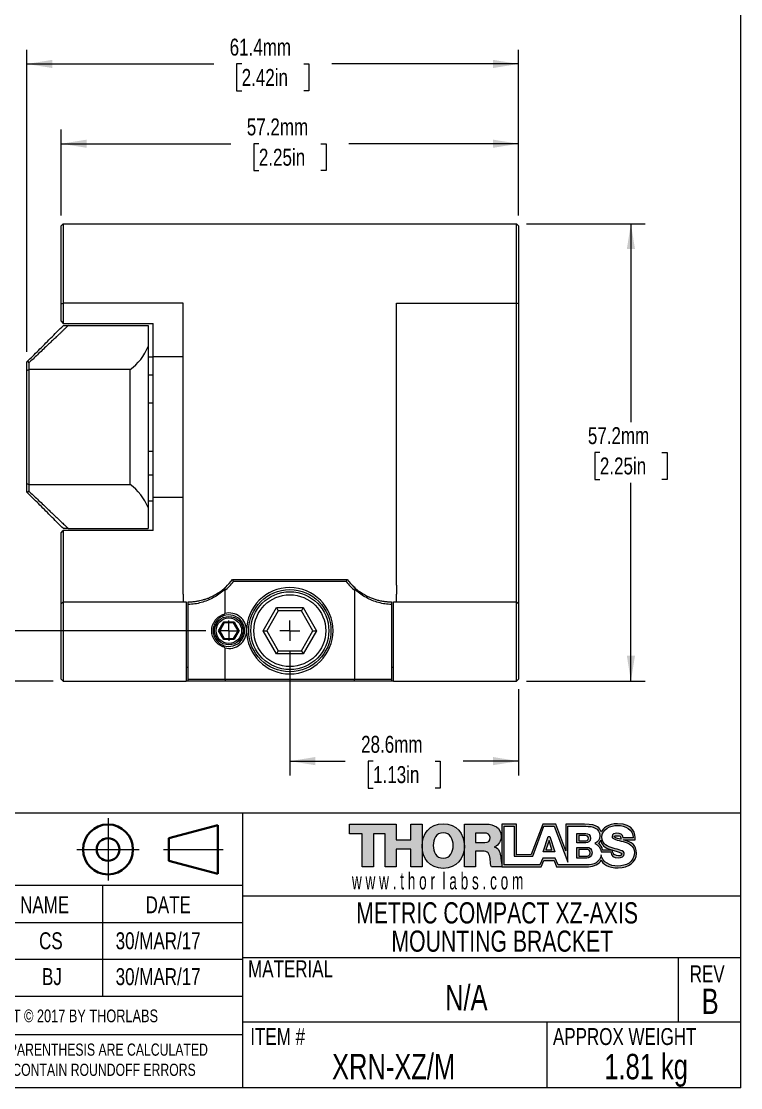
# Model space of a CAD drawing. Header units: millimetres. Extents: x 2 to 278, y 1 to 215.
# Drawn here: x 188.1 to 278, y 0.9 to 134.2 of the extents above; entities that cross this region are included whole.
import ezdxf

# ---------------------------------------------------------------- set-up
doc = ezdxf.new("R2010")
doc.units = ezdxf.units.MM
doc.header["$PDSIZE"] = -1
doc.linetypes.add('CENTERX2', pattern=[20.32, 12.7, -2.54, 2.54, -2.54])
doc.styles.add('SLDTEXTSTYLE0', font='TXT', dxfattribs={"width": 0.75})
doc.styles.add('SLDTEXTSTYLE1', font='TXT', dxfattribs={"width": 0.6})
doc.dimstyles.new('SLDDIMSTYLE0', dxfattribs={"dimtxt": 2.116667, "dimasz": 3.175, "dimexe": 0, "dimexo": 0.0625, "dimgap": 0.529167, "dimtad": 0, "dimtih": 1, "dimtoh": 1, "dimdec": 1, "dimrnd": 1e-09, "dimzin": 12, "dimdsep": 46, "dimtxsty": 'SLDTEXTSTYLE0', "dimsah": 1, "dimcen": 0.09, "dimadec": 0, "dimazin": 3, "dimtfac": 1, "dimtdec": 1, "dimtmove": 0, "dimatfit": 0, "dimfxl": 1, "dimfrac": 2, "dimtolj": 1, "dimtzin": 12, "dimarcsym": 0})
doc.dimstyles.new('SLDDIMSTYLE1', dxfattribs={"dimtxt": 2.116667, "dimasz": 3.175, "dimexe": 0, "dimexo": 0.0625, "dimgap": 0.529167, "dimtad": 0, "dimtih": 1, "dimtoh": 1, "dimdec": 1, "dimrnd": 1e-09, "dimzin": 12, "dimdsep": 46, "dimtxsty": 'SLDTEXTSTYLE0', "dimsah": 1, "dimcen": 0.09, "dimadec": 0, "dimazin": 3, "dimtfac": 1, "dimtdec": 1, "dimtofl": 0, "dimtmove": 0, "dimatfit": 3, "dimfxl": 1, "dimfrac": 2, "dimtolj": 1, "dimtzin": 12, "dimarcsym": 0})

# ---------------------------------------------------------------- blocks, each defined once
blk = doc.blocks.new('Third Angle Projection Block')
at = {"color": 7, "linetype": 'CENTERX2', "lineweight": 18}
for p, q in [((101.48, 23.81), (101.48, 14.07)), ((96.6, 18.94), (106.35, 18.94)), ((110.14, 18.94), (119.45, 18.94))]:
    blk.add_line(p, q, dxfattribs=at)
at = {"color": 7, "linetype": 'Continuous', "lineweight": 35}
for p, q in [((118.62, 22.75), (111, 20.71)), ((118.62, 15.13), (118.62, 22.75)), ((111, 20.71), (111, 17.17)), ((111, 17.17), (118.62, 15.13))]:
    blk.add_line(p, q, dxfattribs=at)
for radius in [3.9, 1.77]:
    blk.add_circle((101.48, 18.94), radius, dxfattribs=at)
at = {"color": 7, "linetype": 'Continuous', "lineweight": 0}
blk.add_point((101.48, 18.94), dxfattribs=at)
blk = doc.blocks.new('THORLABS LOGO1')
at = {"linetype": 'Continuous'}
blk.add_hatch(color=7, dxfattribs=at).paths.add_polyline_path([(60.91, 42.27), (60.91, 50.05), (66.5, 50.05), (66.5, 28.7), (60.91, 28.7), (60.91, 37.49), (53.56, 37.49), (53.56, 28.7), (47.97, 28.7), (47.97, 45.26), (42.18, 45.26), (42.18, 28.7), (36.6, 28.7), (36.6, 45.26), (30.2, 45.26), (30.2, 50.05), (53.56, 50.05), (53.56, 42.27)], flags=0)
h = blk.add_hatch(color=7, dxfattribs=at)
edge = h.paths.add_edge_path(flags=0)
edge.add_spline(control_points=[(77.07, 27.95), (83.82, 27.96), (87.62, 32.9), (87.61, 39.09), (87.6, 45.28), (83.78, 50.2), (77.03, 50.19)], knot_values=[0, 0, 0, 0, 1, 1, 1, 2, 2, 2, 2], weights=[1, 1, 1, 1, 1, 1, 1], degree=3, periodic=0)
edge.add_spline(control_points=[(77.03, 50.19), (70.31, 50.18), (66.52, 45.27), (66.52, 39.13)], knot_values=[3.002118, 3.002118, 3.002118, 3.002118, 4, 4, 4, 4], weights=[1, 1, 1, 1], degree=3, periodic=0)
edge.add_spline(control_points=[(66.52, 39.13), (66.52, 39.11), (66.52, 39.1), (66.52, 39.09), (66.51, 32.9), (70.31, 27.96), (77.07, 27.95)], knot_values=[2, 2, 2, 2, 2.002118, 2.002118, 2.002118, 3.002118, 3.002118, 3.002118, 3.002118], weights=[1, 1, 1, 1, 1, 1, 1], degree=3, periodic=0)
edge = h.paths.add_edge_path(flags=0)
edge.add_spline(control_points=[(77.03, 33.06), (73.43, 33.06), (72.05, 36.23), (72.05, 39.39)], knot_values=[3, 3, 3, 3, 4, 4, 4, 4], weights=[1, 1, 1, 1], degree=3, periodic=0)
edge.add_spline(control_points=[(72.05, 39.39), (72.05, 42.56), (73.43, 45.73), (77.03, 45.73)], knot_values=[2, 2, 2, 2, 3, 3, 3, 3], weights=[1, 1, 1, 1], degree=3, periodic=0)
edge.add_spline(control_points=[(77.03, 45.73), (80.64, 45.73), (82.02, 42.56), (82.02, 39.39)], knot_values=[1, 1, 1, 1, 2, 2, 2, 2], weights=[1, 1, 1, 1], degree=3, periodic=0)
edge.add_spline(control_points=[(82.02, 39.39), (82.02, 36.23), (80.64, 33.06), (77.03, 33.06)], knot_values=[0, 0, 0, 0, 1, 1, 1, 1], weights=[1, 1, 1, 1], degree=3, periodic=0)
h = blk.add_hatch(color=7, dxfattribs=at)
edge = h.paths.add_edge_path(flags=0)
edge.add_line((87.62, 28.7), (87.62, 50.05))
edge.add_line((87.62, 50.05), (98.55, 50.05))
edge.add_spline(control_points=[(98.55, 50.05), (102.33, 50.05), (106.06, 48.34), (106.06, 44.04)], knot_values=[1, 1, 1, 1, 2, 2, 2, 2], weights=[1, 1, 1, 1], degree=3, periodic=0)
edge.add_spline(control_points=[(106.06, 44.04), (106.06, 41.73), (104.95, 39.55), (102.69, 38.69)], knot_values=[2, 2, 2, 2, 3, 3, 3, 3], weights=[1, 1, 1, 1], degree=3, periodic=0)
edge.add_line((102.69, 38.69), (102.69, 38.63))
edge.add_spline(control_points=[(102.69, 38.63), (104.98, 38.09), (105.64, 35.55), (105.82, 33.51)], knot_values=[4, 4, 4, 4, 5, 5, 5, 5], weights=[1, 1, 1, 1], degree=3, periodic=0)
edge.add_spline(control_points=[(105.82, 33.51), (105.88, 32.85), (106, 30.96), (106.37, 29.72)], knot_values=[5, 5, 5, 5, 5.740443, 5.740443, 5.740443, 5.740443], weights=[1, 1, 1, 1], degree=3, periodic=0)
edge.add_line((106.37, 29.72), (106.37, 28.7))
edge.add_line((106.37, 28.7), (101.19, 28.7))
edge.add_spline(control_points=[(101.19, 28.7), (100.71, 29.42), (100.62, 31.51), (100.56, 32.11)], knot_values=[7, 7, 7, 7, 8, 8, 8, 8], weights=[1, 1, 1, 1], degree=3, periodic=0)
edge.add_spline(control_points=[(100.56, 32.11), (100.41, 34.26), (100.05, 36.47), (97.44, 36.47)], knot_values=[8, 8, 8, 8, 9, 9, 9, 9], weights=[1, 1, 1, 1], degree=3, periodic=0)
edge.add_line((97.44, 36.47), (93.21, 36.47))
edge.add_line((93.21, 36.47), (93.21, 28.7))
edge.add_line((93.21, 28.7), (87.62, 28.7))
edge = h.paths.add_edge_path(flags=0)
edge.add_line((97.65, 45.61), (93.21, 45.61))
edge.add_line((93.21, 45.61), (93.21, 40.8))
edge.add_line((93.21, 40.8), (97.89, 40.8))
edge.add_spline(control_points=[(97.89, 40.8), (99.57, 40.8), (100.47, 41.7), (100.47, 43.31)], knot_values=[1, 1, 1, 1, 2, 2, 2, 2], weights=[1, 1, 1, 1], degree=3, periodic=0)
edge.add_spline(control_points=[(100.47, 43.31), (100.47, 44.9), (99.21, 45.61), (97.65, 45.61)], knot_values=[2, 2, 2, 2, 3, 3, 3, 3], weights=[1, 1, 1, 1], degree=3, periodic=0)
h = blk.add_hatch(color=7, dxfattribs=at)
edge = h.paths.add_edge_path(flags=0)
edge.add_spline(control_points=[(156.02, 46.19), (155.12, 47.9), (154.59, 50.05), (147.73, 50.05)], knot_values=[4, 4, 4, 4, 5, 5, 5, 5], weights=[1, 1, 1, 1], degree=3, periodic=0)
edge.add_line((147.73, 50.05), (138.3, 50.05))
edge.add_line((138.3, 50.05), (138.3, 36.75))
edge.add_line((138.3, 36.75), (133.38, 50.05))
edge.add_line((133.38, 50.05), (126.78, 50.05))
edge.add_line((126.78, 50.05), (121.04, 34.84))
edge.add_line((121.04, 34.84), (113.73, 34.79))
edge.add_line((113.73, 34.79), (113.64, 50.05))
edge.add_line((113.64, 50.05), (106.38, 50.05))
edge.add_line((106.38, 50.05), (106.37, 28.7))
edge.add_line((106.37, 28.7), (126.07, 28.76))
edge.add_line((126.07, 28.76), (127.34, 31.91))
edge.add_line((127.34, 31.91), (132.52, 31.91))
edge.add_line((132.52, 31.91), (133.73, 28.76))
edge.add_line((133.73, 28.76), (149.68, 28.76))
edge.add_spline(control_points=[(149.68, 28.76), (152.52, 28.81), (155.17, 30.16), (155.98, 32.14)], knot_values=[19, 19, 19, 19, 20, 20, 20, 20], weights=[1, 1, 1, 1], degree=3, periodic=0)
edge.add_spline(control_points=[(155.98, 32.14), (156.75, 30.16), (159.42, 28.16), (164.59, 28.16)], knot_values=[20, 20, 20, 20, 21, 21, 21, 21], weights=[1, 1, 1, 1], degree=3, periodic=0)
edge.add_spline(control_points=[(164.59, 28.16), (169.77, 28.16), (173.62, 31.31), (173.62, 35.45)], knot_values=[21, 21, 21, 21, 22, 22, 22, 22], weights=[1, 1, 1, 1], degree=3, periodic=0)
edge.add_spline(control_points=[(173.62, 35.45), (173.62, 39.66), (171.19, 41.16), (167.34, 42.17)], knot_values=[22, 22, 22, 22, 23, 23, 23, 23], weights=[1, 1, 1, 1], degree=3, periodic=0)
edge.add_spline(control_points=[(167.34, 42.17), (167.28, 42.18), (167.24, 42.2), (167.19, 42.21)], knot_values=[0, 0, 0, 0, 1, 1, 1, 1], weights=[1, 1, 1, 1], degree=3, periodic=0)
edge.add_line((167.19, 42.21), (173.07, 42.17))
edge.add_spline(control_points=[(173.07, 42.17), (173.07, 45.27), (172.46, 50.25), (164.19, 50.25)], knot_values=[2, 2, 2, 2, 3, 3, 3, 3], weights=[1, 1, 1, 1], degree=3, periodic=0)
edge.add_spline(control_points=[(164.19, 50.25), (159.36, 50.25), (156.98, 47.9), (156.02, 46.19)], knot_values=[3, 3, 3, 3, 4, 4, 4, 4], weights=[1, 1, 1, 1], degree=3, periodic=0)
edge = h.paths.add_edge_path(flags=0)
edge.add_spline(control_points=[(166.33, 35.1), (166.09, 34.16), (165.4, 33.89), (163.61, 34.38)], knot_values=[4, 4, 4, 4, 5, 5, 5, 5], weights=[1, 1, 1, 1], degree=3, periodic=0)
edge.add_spline(control_points=[(163.61, 34.38), (161.73, 34.9), (161.7, 35.93), (161.7, 37.09)], knot_values=[5, 5, 5, 5, 6, 6, 6, 6], weights=[1, 1, 1, 1], degree=3, periodic=0)
edge.add_spline(control_points=[(161.7, 37.09), (164.07, 36.41), (166.45, 35.6), (166.33, 35.1)], knot_values=[3, 3, 3, 3, 4, 4, 4, 4], weights=[1, 1, 1, 1], degree=3, periodic=0)
edge = h.paths.add_edge_path(flags=0)
edge.add_spline(control_points=[(155.3, 44.17), (155.3, 42.45), (154.27, 41.05), (152.76, 40.3)], knot_values=[17, 17, 17, 17, 18, 18, 18, 18], weights=[1, 1, 1, 1], degree=3, periodic=0)
edge.add_spline(control_points=[(152.76, 40.3), (154.66, 39.75), (155.88, 38.19), (156.06, 36.23)], knot_values=[18, 18, 18, 18, 19, 19, 19, 19], weights=[1, 1, 1, 1], degree=3, periodic=0)
edge.add_line((156.06, 36.23), (160.86, 36.23))
edge.add_spline(control_points=[(160.86, 36.23), (160.97, 33.97), (162.37, 33.25), (164.51, 33.25)], knot_values=[20, 20, 20, 20, 21, 21, 21, 21], weights=[1, 1, 1, 1], degree=3, periodic=0)
edge.add_spline(control_points=[(164.51, 33.25), (166.02, 33.25), (167.59, 33.79), (167.59, 35.21)], knot_values=[21, 21, 21, 21, 22, 22, 22, 22], weights=[1, 1, 1, 1], degree=3, periodic=0)
edge.add_spline(control_points=[(167.59, 35.21), (167.59, 36.91), (164.83, 37.23), (162.05, 38.01)], knot_values=[22, 22, 22, 22, 23, 23, 23, 23], weights=[1, 1, 1, 1], degree=3, periodic=0)
edge.add_spline(control_points=[(162.05, 38.01), (159.29, 38.79), (156.4, 40.03), (156.4, 43.55)], knot_values=[23, 23, 23, 23, 24, 24, 24, 24], weights=[1, 1, 1, 1], degree=3, periodic=0)
edge.add_spline(control_points=[(156.4, 43.55), (156.4, 47.75), (160.64, 49.39), (164.26, 49.39)], knot_values=[24, 24, 24, 24, 25, 25, 25, 25], weights=[1, 1, 1, 1], degree=3, periodic=0)
edge.add_spline(control_points=[(164.26, 49.39), (168.1, 49.39), (171.97, 47.54), (171.99, 43.2)], knot_values=[25, 25, 25, 25, 26, 26, 26, 26], weights=[1, 1, 1, 1], degree=3, periodic=0)
edge.add_line((171.99, 43.2), (166.97, 43.2))
edge.add_spline(control_points=[(166.97, 43.2), (167.05, 44.95), (165.4, 45.52), (163.86, 45.52)], knot_values=[27, 27, 27, 27, 28, 28, 28, 28], weights=[1, 1, 1, 1], degree=3, periodic=0)
edge.add_spline(control_points=[(163.86, 45.52), (162.78, 45.52), (161.43, 45.14), (161.43, 43.88)], knot_values=[28, 28, 28, 28, 29, 29, 29, 29], weights=[1, 1, 1, 1], degree=3, periodic=0)
edge.add_spline(control_points=[(161.43, 43.88), (161.43, 42.4), (164.21, 42.13), (167.02, 41.35)], knot_values=[29, 29, 29, 29, 30, 30, 30, 30], weights=[1, 1, 1, 1], degree=3, periodic=0)
edge.add_spline(control_points=[(167.02, 41.35), (169.8, 40.57), (172.61, 39.27), (172.61, 35.8)], knot_values=[30, 30, 30, 30, 31, 31, 31, 31], weights=[1, 1, 1, 1], degree=3, periodic=0)
edge.add_spline(control_points=[(172.61, 35.8), (172.61, 30.93), (168.45, 29.12), (164.21, 29.12)], knot_values=[31, 31, 31, 31, 32, 32, 32, 32], weights=[1, 1, 1, 1], degree=3, periodic=0)
edge.add_spline(control_points=[(164.21, 29.12), (160.29, 29.12), (156.78, 30.89), (156, 34.65)], knot_values=[0, 0, 0, 0, 1, 1, 1, 1], weights=[1, 1, 1, 1], degree=3, periodic=0)
edge.add_spline(control_points=[(156, 34.65), (155.49, 30.98), (152.35, 29.7), (148.57, 29.7)], knot_values=[1, 1, 1, 1, 2, 2, 2, 2], weights=[1, 1, 1, 1], degree=3, periodic=0)
edge.add_line((148.57, 29.7), (134.47, 29.7))
edge.add_line((134.47, 29.7), (133.03, 32.97))
edge.add_line((133.03, 32.97), (126.8, 32.97))
edge.add_line((126.8, 32.97), (125.34, 29.72))
edge.add_line((125.34, 29.72), (107.51, 29.72))
edge.add_line((107.51, 29.72), (107.51, 48.99))
edge.add_line((107.51, 48.99), (112.53, 48.99))
edge.add_line((112.53, 48.99), (112.53, 34.08))
edge.add_line((112.53, 34.08), (121.78, 34.08))
edge.add_line((121.78, 34.08), (127.39, 48.99))
edge.add_line((127.39, 48.99), (132.5, 48.99))
edge.add_line((132.5, 48.99), (139.3, 31.03))
edge.add_line((139.3, 31.03), (139.3, 48.99))
edge.add_line((139.3, 48.99), (148.33, 48.99))
edge.add_spline(control_points=[(148.33, 48.99), (151.65, 49.04), (155.3, 48.18), (155.3, 44.17)], knot_values=[16, 16, 16, 16, 17, 17, 17, 17], weights=[1, 1, 1, 1], degree=3, periodic=0)
edge = h.paths.add_edge_path(flags=0)
edge.add_line((161.57, 37.13), (156.71, 37.13))
edge.add_spline(control_points=[(156.71, 37.13), (156.71, 38.59), (155.45, 39.85), (154.65, 40.38)], knot_values=[8, 8, 8, 8, 9, 9, 9, 9], weights=[1, 1, 1, 1], degree=3, periodic=0)
edge.add_spline(control_points=[(154.65, 40.38), (155.05, 40.84), (155.65, 41.31), (155.85, 42.11)], knot_values=[9, 9, 9, 9, 10, 10, 10, 10], weights=[1, 1, 1, 1], degree=3, periodic=0)
edge.add_spline(control_points=[(155.85, 42.11), (155.85, 39.85), (157.97, 38.12), (160.63, 37.39)], knot_values=[10, 10, 10, 10, 11, 11, 11, 11], weights=[1, 1, 1, 1], degree=3, periodic=0)
edge.add_spline(control_points=[(160.63, 37.39), (160.94, 37.31), (161.26, 37.22), (161.57, 37.13)], knot_values=[0, 0, 0, 0, 1, 1, 1, 1], weights=[1, 1, 1, 1], degree=3, periodic=0)
edge = h.paths.add_edge_path(flags=0)
edge.add_spline(control_points=[(164.24, 44.24), (165.39, 44.21), (165.75, 43.97), (165.86, 43.28)], knot_values=[2, 2, 2, 2, 3, 3, 3, 3], weights=[1, 1, 1, 1], degree=3, periodic=0)
edge.add_spline(control_points=[(165.86, 43.28), (165.91, 43), (165.91, 42.83), (165.91, 42.47)], knot_values=[3, 3, 3, 3, 4, 4, 4, 4], weights=[1, 1, 1, 1], degree=3, periodic=0)
edge.add_spline(control_points=[(165.91, 42.47), (163.24, 43.15), (162.51, 43.26), (162.51, 43.83)], knot_values=[0, 0, 0, 0, 1, 1, 1, 1], weights=[1, 1, 1, 1], degree=3, periodic=0)
edge.add_spline(control_points=[(162.51, 43.83), (162.51, 44.09), (163.68, 44.26), (164.24, 44.24)], knot_values=[1, 1, 1, 1, 2, 2, 2, 2], weights=[1, 1, 1, 1], degree=3, periodic=0)
h = blk.add_hatch(color=7, dxfattribs=at)
h.paths.add_polyline_path([(127.07, 36.2), (132.81, 36.2), (130.37, 43.91), (129.59, 43.91)], flags=0)
h.paths.add_polyline_path([(128.42, 37.23), (129.93, 41.88), (131.39, 37.23)], flags=0)
h = blk.add_hatch(color=7, dxfattribs=at)
edge = h.paths.add_edge_path(flags=0)
edge.add_line((143.88, 40.69), (143.88, 45.36))
edge.add_line((143.88, 45.36), (148.36, 45.36))
edge.add_spline(control_points=[(148.36, 45.36), (149.57, 45.36), (150.72, 44.78), (150.72, 43.01)], knot_values=[1, 1, 1, 1, 2, 2, 2, 2], weights=[1, 1, 1, 1], degree=3, periodic=0)
edge.add_spline(control_points=[(150.72, 43.01), (150.72, 41.27), (149.35, 40.69), (148.36, 40.69)], knot_values=[2, 2, 2, 2, 3, 3, 3, 3], weights=[1, 1, 1, 1], degree=3, periodic=0)
edge.add_line((148.36, 40.69), (143.88, 40.69))
edge = h.paths.add_edge_path(flags=0)
edge.add_spline(control_points=[(149.63, 42.98), (149.63, 44), (148.83, 44.33), (147.98, 44.33)], knot_values=[3, 3, 3, 3, 4, 4, 4, 4], weights=[1, 1, 1, 1], degree=3, periodic=0)
edge.add_line((147.98, 44.33), (144.86, 44.33))
edge.add_line((144.86, 44.33), (144.86, 41.64))
edge.add_line((144.86, 41.64), (147.98, 41.64))
edge.add_spline(control_points=[(147.98, 41.64), (148.68, 41.64), (149.63, 41.97), (149.63, 42.98)], knot_values=[2, 2, 2, 2, 3, 3, 3, 3], weights=[1, 1, 1, 1], degree=3, periodic=0)
h = blk.add_hatch(color=7, dxfattribs=at)
edge = h.paths.add_edge_path(flags=0)
edge.add_line((143.88, 33.08), (143.88, 38.46))
edge.add_line((143.88, 38.46), (148.85, 38.46))
edge.add_spline(control_points=[(148.85, 38.46), (150.2, 38.46), (151.47, 37.79), (151.47, 35.75)], knot_values=[1, 1, 1, 1, 2, 2, 2, 2], weights=[1, 1, 1, 1], degree=3, periodic=0)
edge.add_spline(control_points=[(151.47, 35.75), (151.47, 33.75), (149.96, 33.08), (148.85, 33.08)], knot_values=[2, 2, 2, 2, 3, 3, 3, 3], weights=[1, 1, 1, 1], degree=3, periodic=0)
edge.add_line((148.85, 33.08), (143.88, 33.08))
edge = h.paths.add_edge_path(flags=0)
edge.add_spline(control_points=[(150.53, 35.71), (150.53, 37.03), (149.58, 37.46), (148.57, 37.46)], knot_values=[3, 3, 3, 3, 4, 4, 4, 4], weights=[1, 1, 1, 1], degree=3, periodic=0)
edge.add_line((148.57, 37.46), (144.84, 37.46))
edge.add_line((144.84, 37.46), (144.84, 34))
edge.add_line((144.84, 34), (148.57, 34))
edge.add_spline(control_points=[(148.57, 34), (149.4, 34), (150.53, 34.43), (150.53, 35.71)], knot_values=[2, 2, 2, 2, 3, 3, 3, 3], weights=[1, 1, 1, 1], degree=3, periodic=0)
at = {"color": 7, "linetype": 'Continuous', "lineweight": 18}
for p, q in [((30.2, 45.26), (30.2, 50.05)), ((30.2, 50.05), (53.56, 50.05)), ((53.56, 50.05), (53.56, 42.27)), ((60.91, 42.27), (60.91, 50.05)), ((60.91, 50.05), (66.5, 50.05)), ((66.5, 50.05), (66.5, 28.7)), ((87.62, 50.05), (98.55, 50.05)), ((87.62, 28.7), (87.62, 50.05)), ((106.38, 50.05), (106.37, 28.7)), ((113.64, 50.05), (106.38, 50.05)), ((107.51, 29.72), (107.51, 48.99)), ((107.51, 48.99), (112.53, 48.99)), ((112.53, 48.99), (112.53, 34.08)), ((113.73, 34.79), (113.64, 50.05)), ((126.78, 50.05), (121.04, 34.84)), ((121.78, 34.08), (127.39, 48.99)), ((133.38, 50.05), (126.78, 50.05)), ((127.39, 48.99), (132.5, 48.99)), ((132.5, 48.99), (139.3, 31.03)), ((138.3, 36.75), (133.38, 50.05)), ((147.73, 50.05), (138.3, 50.05)), ((138.3, 50.05), (138.3, 36.75)), ((139.3, 31.03), (139.3, 48.99)), ((139.3, 48.99), (148.33, 48.99)), ((36.6, 45.26), (30.2, 45.26)), ((36.6, 28.7), (36.6, 45.26)), ((47.97, 45.26), (42.18, 45.26)), ((42.18, 45.26), (42.18, 28.7)), ((47.97, 28.7), (47.97, 45.26)), ((97.65, 45.61), (93.21, 45.61)), ((93.21, 45.61), (93.21, 40.8)), ((127.07, 36.2), (129.59, 43.91)), ((129.59, 43.91), (130.37, 43.91)), ((130.37, 43.91), (132.81, 36.2)), ((143.88, 45.36), (148.36, 45.36)), ((143.88, 40.69), (143.88, 45.36)), ((144.86, 44.33), (144.86, 41.64)), ((147.98, 44.33), (144.86, 44.33)), ((171.99, 43.2), (166.97, 43.2)), ((53.56, 42.27), (60.91, 42.27)), ((60.91, 37.49), (53.56, 37.49)), ((53.56, 37.49), (53.56, 28.7)), ((60.91, 28.7), (60.91, 37.49)), ((93.21, 40.8), (97.89, 40.8)), ((102.69, 38.69), (102.69, 38.63)), ((129.93, 41.88), (128.42, 37.23)), ((131.39, 37.23), (129.93, 41.88)), ((148.36, 40.69), (143.88, 40.69)), ((143.88, 38.46), (148.85, 38.46)), ((143.88, 33.08), (143.88, 38.46)), ((144.84, 37.46), (144.84, 34)), ((148.57, 37.46), (144.84, 37.46)), ((144.86, 41.64), (147.98, 41.64)), ((167.19, 42.21), (173.07, 42.17)), ((97.44, 36.47), (93.21, 36.47)), ((93.21, 36.47), (93.21, 28.7)), ((112.53, 34.08), (121.78, 34.08)), ((121.04, 34.84), (113.73, 34.79)), ((126.8, 32.97), (125.34, 29.72)), ((133.03, 32.97), (126.8, 32.97)), ((132.81, 36.2), (127.07, 36.2)), ((128.42, 37.23), (131.39, 37.23)), ((134.47, 29.7), (133.03, 32.97)), ((148.85, 33.08), (143.88, 33.08)), ((144.84, 34), (148.57, 34)), ((156.06, 36.23), (160.86, 36.23)), ((161.57, 37.13), (156.71, 37.13)), ((42.18, 28.7), (36.6, 28.7)), ((53.56, 28.7), (47.97, 28.7)), ((66.5, 28.7), (60.91, 28.7)), ((93.21, 28.7), (87.62, 28.7)), ((106.37, 28.7), (101.19, 28.7)), ((106.37, 29.72), (106.37, 28.7)), ((106.37, 28.7), (126.07, 28.76)), ((125.34, 29.72), (107.51, 29.72)), ((126.07, 28.76), (127.34, 31.91)), ((127.34, 31.91), (132.52, 31.91)), ((132.52, 31.91), (133.73, 28.76)), ((133.73, 28.76), (149.68, 28.76)), ((148.57, 29.7), (134.47, 29.7))]:
    blk.add_line(p, q, dxfattribs=at)
at = {"color": 8, "linetype": 'Continuous', "lineweight": 0}
for points in [[(66.52, 39.13), (66.52, 45.27), (70.31, 50.18), (77.03, 50.19)], [(98.55, 50.05), (102.33, 50.05), (106.06, 48.34), (106.06, 44.04)], [(156.02, 46.19), (155.12, 47.9), (154.59, 50.05), (147.73, 50.05)], [(148.33, 48.99), (151.65, 49.04), (155.3, 48.18), (155.3, 44.17)], [(164.19, 50.25), (159.36, 50.25), (156.98, 47.9), (156.02, 46.19)], [(156.4, 43.55), (156.4, 47.75), (160.64, 49.39), (164.26, 49.39)], [(173.07, 42.17), (173.07, 45.27), (172.46, 50.25), (164.19, 50.25)], [(164.26, 49.39), (168.1, 49.39), (171.97, 47.54), (171.99, 43.2)], [(77.03, 45.73), (73.43, 45.73), (72.05, 42.56), (72.05, 39.39)], [(82.02, 39.39), (82.02, 42.56), (80.64, 45.73), (77.03, 45.73)], [(100.47, 43.31), (100.47, 44.9), (99.21, 45.61), (97.65, 45.61)], [(97.89, 40.8), (99.57, 40.8), (100.47, 41.7), (100.47, 43.31)], [(106.06, 44.04), (106.06, 41.73), (104.95, 39.55), (102.69, 38.69)], [(149.63, 42.98), (149.63, 44), (148.83, 44.33), (147.98, 44.33)], [(147.98, 41.64), (148.68, 41.64), (149.63, 41.97), (149.63, 42.98)], [(148.36, 45.36), (149.57, 45.36), (150.72, 44.78), (150.72, 43.01)], [(150.72, 43.01), (150.72, 41.27), (149.35, 40.69), (148.36, 40.69)], [(155.3, 44.17), (155.3, 42.45), (154.27, 41.05), (152.76, 40.3)], [(162.05, 38.01), (159.29, 38.79), (156.4, 40.03), (156.4, 43.55)], [(163.86, 45.52), (162.78, 45.52), (161.43, 45.14), (161.43, 43.88)], [(161.43, 43.88), (161.43, 42.4), (164.21, 42.13), (167.02, 41.35)], [(162.51, 43.83), (162.51, 44.09), (163.68, 44.26), (164.24, 44.24)], [(165.91, 42.47), (163.24, 43.15), (162.51, 43.26), (162.51, 43.83)], [(166.97, 43.2), (167.05, 44.95), (165.4, 45.52), (163.86, 45.52)], [(164.24, 44.24), (165.39, 44.21), (165.75, 43.97), (165.86, 43.28)], [(165.86, 43.28), (165.91, 43), (165.91, 42.83), (165.91, 42.47)], [(72.05, 39.39), (72.05, 36.23), (73.43, 33.06), (77.03, 33.06)], [(77.03, 33.06), (80.64, 33.06), (82.02, 36.23), (82.02, 39.39)], [(102.69, 38.63), (104.98, 38.09), (105.64, 35.55), (105.82, 33.51)], [(150.53, 35.71), (150.53, 37.03), (149.58, 37.46), (148.57, 37.46)], [(148.85, 38.46), (150.2, 38.46), (151.47, 37.79), (151.47, 35.75)], [(152.76, 40.3), (154.66, 39.75), (155.88, 38.19), (156.06, 36.23)], [(154.65, 40.38), (155.05, 40.84), (155.65, 41.31), (155.85, 42.11)], [(156.71, 37.13), (156.71, 38.59), (155.45, 39.85), (154.65, 40.38)], [(155.85, 42.11), (155.85, 39.85), (157.97, 38.12), (160.63, 37.39)], [(160.63, 37.39), (160.94, 37.31), (161.26, 37.22), (161.57, 37.13)], [(167.59, 35.21), (167.59, 36.91), (164.83, 37.23), (162.05, 38.01)], [(167.02, 41.35), (169.8, 40.57), (172.61, 39.27), (172.61, 35.8)], [(167.34, 42.17), (167.28, 42.18), (167.24, 42.2), (167.19, 42.21)], [(173.62, 35.45), (173.62, 39.66), (171.19, 41.16), (167.34, 42.17)], [(100.56, 32.11), (100.41, 34.26), (100.05, 36.47), (97.44, 36.47)], [(101.19, 28.7), (100.71, 29.42), (100.62, 31.51), (100.56, 32.11)], [(105.82, 33.51), (105.88, 32.85), (106, 30.96), (106.37, 29.72)], [(148.57, 34), (149.4, 34), (150.53, 34.43), (150.53, 35.71)], [(156, 34.65), (155.49, 30.98), (152.35, 29.7), (148.57, 29.7)], [(151.47, 35.75), (151.47, 33.75), (149.96, 33.08), (148.85, 33.08)], [(149.68, 28.76), (152.52, 28.81), (155.17, 30.16), (155.98, 32.14)], [(155.98, 32.14), (156.75, 30.16), (159.42, 28.16), (164.59, 28.16)], [(164.21, 29.12), (160.29, 29.12), (156.78, 30.89), (156, 34.65)], [(160.86, 36.23), (160.97, 33.97), (162.37, 33.25), (164.51, 33.25)], [(161.7, 37.09), (164.07, 36.41), (166.45, 35.6), (166.33, 35.1)], [(163.61, 34.38), (161.73, 34.9), (161.7, 35.93), (161.7, 37.09)], [(166.33, 35.1), (166.09, 34.16), (165.4, 33.89), (163.61, 34.38)], [(172.61, 35.8), (172.61, 30.93), (168.45, 29.12), (164.21, 29.12)], [(164.51, 33.25), (166.02, 33.25), (167.59, 33.79), (167.59, 35.21)], [(164.59, 28.16), (169.77, 28.16), (173.62, 31.31), (173.62, 35.45)]]:
    blk.add_open_spline(points, degree=3, dxfattribs=at)
for points, knots in [([(77.03, 50.19), (83.78, 50.2), (87.6, 45.28), (87.61, 39.09), (87.62, 32.9), (83.82, 27.96), (77.07, 27.95)], [0, 0, 0, 0, 1, 1, 1, 2, 2, 2, 2]), ([(77.07, 27.95), (70.31, 27.96), (66.51, 32.9), (66.52, 39.09), (66.52, 39.1), (66.52, 39.11), (66.52, 39.13)], [2, 2, 2, 2, 3, 3, 3, 3.002118, 3.002118, 3.002118, 3.002118])]:
    blk.add_open_spline(points, degree=3, knots=knots, dxfattribs=at)
blk = doc.blocks.new('SW_NOTE_0')
at = {"color": 0, "linetype": 'Continuous', "lineweight": 0, "char_height": 1.524, "attachment_point": 2, "style": 'SLDTEXTSTYLE0'}
for s, insert in [('VALUES IN PARENTHESIS ARE CALCULATED', (19.91, 1.96)), ('AND MAY CONTAIN ROUNDOFF ERRORS', (19.88, -0.56))]:
    blk.add_mtext(s, dxfattribs=dict(at, insert=insert))
blk = doc.blocks.new('SW_NOTE_2')
at = {"color": 0, "linetype": 'Continuous', "lineweight": 0, "char_height": 2.6458, "attachment_point": 2, "style": 'SLDTEXTSTYLE0'}
for s, insert in [('METRIC COMPACT XZ-AXIS', (22.03, 3.41)), ('MOUNTING BRACKET', (22.68, -0.12))]:
    blk.add_mtext(s, dxfattribs=dict(at, insert=insert))
blk = doc.blocks.new('_D_5')
at = {"color": 7, "linetype": 'Continuous', "lineweight": 18}
for p, q in [((185.83, 58.01), (185.83, 64.36)), ((211.14, 58.01), (184.06, 58.01)), ((192.05, 51.71), (184.06, 51.71)), ((185.83, 45.02), (185.83, 51.71)), ((182.02, 45.02), (185.83, 45.02)), ((170.13, 42.91), (169.49, 42.91)), ((169.49, 42.91), (169.49, 39.55)), ((177.89, 42.91), (178.53, 42.91)), ((178.53, 42.91), (178.53, 39.55)), ((169.49, 39.55), (170.13, 39.55)), ((178.53, 39.55), (177.89, 39.55))]:
    blk.add_line(p, q, dxfattribs=at)
for points in [[(185.83, 58.01), (186.34, 61.18), (185.33, 61.18)], [(185.83, 51.71), (185.33, 48.54), (186.34, 48.54)]]:
    blk.add_solid(points, dxfattribs=at)
at = {"color": 7, "linetype": 'Continuous', "lineweight": 18, "char_height": 2.117, "attachment_point": 1, "style": 'SLDTEXTSTYLE0'}
for s, insert in [('6.3mm', (169.98, 46.07)), ('0.25in', (170.13, 42.27))]:
    blk.add_mtext(s, dxfattribs=dict(at, insert=insert))
blk = doc.blocks.new('_D_6')
at = {"color": 7, "linetype": 'Continuous', "lineweight": 18}
for p, q in [((251.24, 108.86), (266.05, 108.86)), ((264.27, 108.86), (264.27, 84.08)), ((260.39, 80.29), (259.75, 80.29)), ((259.75, 80.29), (259.75, 76.92)), ((268.15, 80.29), (268.79, 80.29)), ((268.79, 80.29), (268.79, 76.92)), ((259.75, 76.92), (260.39, 76.92)), ((264.27, 51.71), (264.27, 76.49)), ((268.79, 76.92), (268.15, 76.92)), ((251.24, 51.71), (266.05, 51.71))]:
    blk.add_line(p, q, dxfattribs=at)
for points in [[(264.27, 108.86), (263.76, 105.69), (264.78, 105.69)], [(264.27, 51.71), (264.78, 54.89), (263.76, 54.89)]]:
    blk.add_solid(points, dxfattribs=at)
at = {"color": 7, "linetype": 'Continuous', "lineweight": 18, "char_height": 2.117, "attachment_point": 1, "style": 'SLDTEXTSTYLE0'}
for s, insert in [('57.2mm', (258.89, 83.44)), ('2.25in', (260.39, 79.65))]:
    blk.add_mtext(s, dxfattribs=dict(at, insert=insert))
blk = doc.blocks.new('_D_7')
at = {"color": 7, "linetype": 'Continuous', "lineweight": 18}
for p, q in [((193.07, 109.88), (193.07, 120.64)), ((250.22, 109.88), (250.22, 120.64)), ((193.07, 118.86), (214.27, 118.86)), ((217.77, 118.86), (217.12, 118.86)), ((217.12, 118.86), (217.12, 115.5)), ((225.52, 118.86), (226.17, 118.86)), ((226.17, 118.86), (226.17, 115.5)), ((250.22, 118.86), (229.02, 118.86)), ((217.12, 115.5), (217.77, 115.5)), ((226.17, 115.5), (225.52, 115.5))]:
    blk.add_line(p, q, dxfattribs=at)
for points in [[(193.07, 118.86), (196.24, 118.35), (196.24, 119.37)], [(250.22, 118.86), (247.04, 119.37), (247.04, 118.35)]]:
    blk.add_solid(points, dxfattribs=at)
at = {"color": 7, "linetype": 'Continuous', "lineweight": 18, "char_height": 2.117, "attachment_point": 1, "style": 'SLDTEXTSTYLE0'}
for s, insert in [('57.2mm', (216.26, 122.02)), ('2.25in', (217.77, 118.23))]:
    blk.add_mtext(s, dxfattribs=dict(at, insert=insert))
blk = doc.blocks.new('_D_8')
at = {"color": 7, "linetype": 'Continuous', "lineweight": 18}
for p, q in [((188.78, 92.86), (188.78, 130.61)), ((250.22, 109.88), (250.22, 130.61)), ((188.78, 128.83), (212.13, 128.83)), ((215.62, 128.83), (214.97, 128.83)), ((214.97, 128.83), (214.97, 125.47)), ((223.38, 128.83), (224.02, 128.83)), ((224.02, 128.83), (224.02, 125.47)), ((250.22, 128.83), (226.87, 128.83)), ((214.97, 125.47), (215.62, 125.47)), ((224.02, 125.47), (223.38, 125.47))]:
    blk.add_line(p, q, dxfattribs=at)
for points in [[(188.78, 128.83), (191.95, 128.32), (191.95, 129.34)], [(250.22, 128.83), (247.04, 129.34), (247.04, 128.32)]]:
    blk.add_solid(points, dxfattribs=at)
at = {"color": 7, "linetype": 'Continuous', "lineweight": 18, "char_height": 2.117, "attachment_point": 1, "style": 'SLDTEXTSTYLE0'}
for s, insert in [('61.4mm', (214.12, 131.99)), ('2.42in', (215.62, 128.2))]:
    blk.add_mtext(s, dxfattribs=dict(at, insert=insert))
blk = doc.blocks.new('_D_9')
at = {"color": 7, "linetype": 'Continuous', "lineweight": 18}
for p, q in [((221.64, 55.47), (221.64, 39.93)), ((250.22, 50.69), (250.22, 39.93)), ((221.64, 41.71), (228.56, 41.71)), ((232.05, 41.71), (231.41, 41.71)), ((231.41, 41.71), (231.41, 38.35)), ((239.81, 41.71), (240.45, 41.71)), ((240.45, 41.71), (240.45, 38.35)), ((250.22, 41.71), (243.3, 41.71)), ((231.41, 38.35), (232.05, 38.35)), ((240.45, 38.35), (239.81, 38.35))]:
    blk.add_line(p, q, dxfattribs=at)
for points in [[(221.64, 41.71), (224.82, 41.2), (224.82, 42.22)], [(250.22, 41.71), (247.04, 42.22), (247.04, 41.2)]]:
    blk.add_solid(points, dxfattribs=at)
at = {"color": 7, "linetype": 'Continuous', "lineweight": 18, "char_height": 2.117, "attachment_point": 1, "style": 'SLDTEXTSTYLE0'}
for s, insert in [('28.6mm', (230.55, 44.87)), ('1.13in', (232.05, 41.08))]:
    blk.add_mtext(s, dxfattribs=dict(at, insert=insert))
blk = doc.blocks.new('SW_CENTERMARKSYMBOL_2')
at = {"color": 0, "linetype": 'Continuous', "lineweight": 0}
for q in [(-1.27, 0), (0, 1.27), (0, -1.27), (1.27, 0)]:
    blk.add_line((0, 0), q, dxfattribs=at)
blk = doc.blocks.new('SW_CENTERMARKSYMBOL_3')
at = {"color": 0, "linetype": 'Continuous', "lineweight": 0}
for q in [(-1.27, 0), (0, 1.27), (0, -1.27), (1.27, 0)]:
    blk.add_line((0, 0), q, dxfattribs=at)

msp = doc.modelspace()

# ---------------------------------------------------------------- linework, layer by layer
at = {"color": 7, "linetype": 'Continuous', "lineweight": 18}
for p, q in [((277.99, 0.9), (277.99, 214.65)), ((193.32, 108.86), (193.07, 108.61)), ((193.07, 107.27), (193.07, 108.61)), ((193.32, 108.86), (193.32, 107.27)), ((193.32, 108.86), (249.97, 108.86)), ((249.97, 107.27), (249.97, 108.86)), ((250.22, 108.61), (249.97, 108.86)), ((250.22, 108.61), (250.22, 107.27)), ((193.07, 105.14), (193.07, 107.27)), ((193.32, 107.27), (193.32, 105.14)), ((249.97, 105.14), (249.97, 107.27)), ((250.22, 107.27), (250.22, 105.14)), ((193.07, 100.47), (193.07, 105.14)), ((193.32, 105.14), (193.32, 100.65)), ((249.97, 100.65), (249.97, 105.14)), ((250.22, 105.14), (250.22, 100.47)), ((193.07, 98.85), (193.07, 100.47)), ((193.32, 100.65), (193.32, 98.95)), ((249.97, 98.95), (249.97, 100.65)), ((250.22, 100.47), (250.22, 98.85)), ((193.07, 98.85), (193.32, 98.95)), ((193.07, 96.67), (193.07, 98.85)), ((208.31, 98.95), (193.32, 98.95)), ((193.32, 98.95), (193.32, 96.41)), ((208.31, 63.68), (208.31, 98.95)), ((234.98, 98.95), (249.97, 98.95)), ((234.98, 63.68), (234.98, 98.95)), ((249.97, 67.97), (249.97, 98.95)), ((250.22, 98.85), (249.97, 98.95)), ((250.22, 98.85), (250.22, 67.97)), ((193.07, 96.67), (193.32, 96.41)), ((193.32, 96.41), (204.57, 96.41)), ((193.35, 96.16), (193.96, 96.16)), ((193.96, 96.16), (203.94, 96.16)), ((203.94, 96.16), (203.94, 93.51)), ((204.57, 96.06), (204.57, 96.41)), ((204.57, 92.25), (204.57, 96.06)), ((203.94, 93.51), (203.94, 73.41)), ((204.57, 92.17), (203.94, 92.17)), ((208.31, 92.25), (204.57, 92.25)), ((204.57, 74.67), (204.57, 92.25)), ((188.78, 91.59), (188.87, 91.69)), ((188.78, 90.51), (188.78, 91.59)), ((188.78, 90.51), (189.03, 90.64)), ((188.87, 91.69), (189.03, 91.47)), ((189.03, 91.47), (189.03, 90.64)), ((201.68, 90.64), (189.03, 90.64)), ((189.03, 90.64), (189.03, 76.28)), ((201.68, 76.28), (201.68, 90.64)), ((188.78, 76.41), (188.78, 90.51)), ((203.94, 89.99), (204.57, 89.99)), ((204.57, 86.46), (203.94, 86.46)), ((203.94, 80.46), (204.57, 80.46)), ((204.57, 77.43), (203.94, 77.43)), ((188.78, 75.33), (188.78, 76.41)), ((188.78, 76.41), (189.03, 76.28)), ((189.03, 76.28), (189.03, 75.45)), ((189.03, 76.28), (201.68, 76.28)), ((188.87, 75.23), (188.78, 75.33)), ((188.87, 75.23), (189.03, 75.45)), ((208.31, 74.67), (204.57, 74.67)), ((204.57, 70.86), (204.57, 74.67)), ((203.94, 74.25), (204.57, 74.25)), ((203.94, 73.41), (203.94, 70.76)), ((193.96, 70.76), (193.35, 70.76)), ((193.96, 70.76), (203.94, 70.76)), ((204.57, 70.51), (204.57, 70.86)), ((193.07, 70.25), (193.32, 70.51)), ((193.07, 67.97), (193.07, 70.25)), ((193.32, 70.51), (193.32, 67.97)), ((204.57, 70.51), (193.32, 70.51)), ((193.07, 61.36), (193.07, 67.97)), ((193.32, 67.97), (193.32, 61.62)), ((249.97, 61.62), (249.97, 67.97)), ((250.22, 67.97), (250.22, 61.36)), ((214.6, 64.16), (214.47, 64.41)), ((214.47, 64.41), (228.82, 64.41)), ((228.69, 64.16), (214.6, 64.16)), ((228.69, 64.16), (228.82, 64.41)), ((208.31, 62.56), (208.31, 63.68)), ((213.42, 63.07), (213.63, 63.47)), ((213.52, 63.03), (213.42, 63.07)), ((213.52, 63.03), (213.52, 60.17)), ((229.87, 63.07), (229.66, 63.47)), ((229.87, 63.07), (229.77, 63.03)), ((229.77, 51.96), (229.77, 63.03)), ((234.98, 63.68), (234.98, 62.56)), ((193.07, 61.36), (193.32, 61.62)), ((193.07, 60.03), (193.07, 61.36)), ((193.32, 61.62), (193.32, 60.03)), ((193.32, 61.62), (208.69, 61.62)), ((208.31, 62.56), (208.31, 61.62)), ((208.69, 61.62), (208.69, 60.03)), ((208.94, 61.27), (208.94, 61.62)), ((234.34, 61.62), (234.34, 61.27)), ((234.6, 61.62), (249.97, 61.62)), ((234.6, 60.03), (234.6, 61.62)), ((234.98, 61.62), (234.98, 62.56)), ((249.97, 60.03), (249.97, 61.62)), ((250.22, 61.36), (249.97, 61.62)), ((250.22, 61.36), (250.22, 60.03)), ((193.07, 51.96), (193.07, 60.03)), ((193.32, 60.03), (193.32, 51.71)), ((208.69, 60.03), (208.69, 51.71)), ((208.94, 51.96), (208.94, 61.27)), ((213.33, 59.85), (213.44, 60.08)), ((213.44, 60.08), (213.52, 60.17)), ((218.32, 58.01), (219.98, 60.89)), ((220.2, 60.51), (218.76, 58.01)), ((219.98, 60.89), (223.31, 60.89)), ((219.98, 60.89), (220.2, 60.51)), ((223.09, 60.51), (220.2, 60.51)), ((223.31, 60.89), (223.09, 60.51)), ((224.53, 58.01), (223.09, 60.51)), ((223.31, 60.89), (224.97, 58.01)), ((234.34, 61.27), (234.34, 51.96)), ((234.6, 51.71), (234.6, 60.03)), ((249.97, 51.71), (249.97, 60.03)), ((250.22, 60.03), (250.22, 51.96)), ((212.73, 58.01), (213.38, 59.13)), ((213.45, 59), (212.88, 58.01)), ((213.38, 59.13), (214.67, 59.13)), ((213.38, 59.13), (213.45, 59)), ((214.6, 59), (213.45, 59)), ((214.67, 59.13), (214.6, 59)), ((215.17, 58.01), (214.6, 59)), ((214.67, 59.13), (215.32, 58.01)), ((213.38, 56.89), (212.73, 58.01)), ((212.73, 58.01), (212.88, 58.01)), ((212.88, 58.01), (213.45, 57.02)), ((214.6, 57.02), (215.17, 58.01)), ((215.32, 58.01), (214.67, 56.89)), ((215.17, 58.01), (215.32, 58.01)), ((219.98, 55.13), (218.32, 58.01)), ((218.32, 58.01), (218.76, 58.01)), ((218.76, 58.01), (220.2, 55.51)), ((223.09, 55.51), (224.53, 58.01)), ((224.97, 58.01), (223.31, 55.13)), ((224.53, 58.01), (224.97, 58.01)), ((213.44, 55.94), (213.33, 56.17)), ((213.45, 57.02), (213.38, 56.89)), ((214.67, 56.89), (213.38, 56.89)), ((213.45, 57.02), (214.6, 57.02)), ((214.6, 57.02), (214.67, 56.89)), ((213.52, 55.85), (213.44, 55.94)), ((213.52, 55.85), (213.52, 51.96)), ((220.2, 55.51), (219.98, 55.13)), ((223.31, 55.13), (219.98, 55.13)), ((220.2, 55.51), (223.09, 55.51)), ((223.09, 55.51), (223.31, 55.13)), ((208.69, 53.46), (208.94, 53.46)), ((234.34, 53.46), (234.6, 53.46)), ((193.07, 51.96), (193.32, 51.71)), ((193.32, 51.71), (208.69, 51.71)), ((208.94, 51.71), (208.69, 51.71)), ((208.94, 51.96), (213.52, 51.96)), ((208.94, 51.71), (208.94, 51.96)), ((213.62, 51.71), (208.94, 51.71)), ((213.52, 51.96), (229.77, 51.96)), ((213.62, 51.71), (213.52, 51.96)), ((229.67, 51.71), (213.62, 51.71)), ((229.67, 51.71), (229.77, 51.96)), ((234.34, 51.71), (229.67, 51.71)), ((229.77, 51.96), (234.34, 51.96)), ((234.34, 51.96), (234.34, 51.71)), ((234.6, 51.71), (234.34, 51.71)), ((234.6, 51.71), (249.97, 51.71)), ((250.22, 51.96), (249.97, 51.71)), ((277.99, 35.24), (277.99, 50.03)), ((171.63, 35.24), (215.74, 35.24)), ((215.74, 35.24), (215.74, 0.9)), ((215.74, 35.24), (277.99, 35.24)), ((215.74, 26.17), (171.63, 26.17)), ((198.21, 26.17), (198.21, 12.3)), ((215.74, 24.89), (277.99, 24.89)), ((215.74, 21.49), (171.63, 21.49)), ((215.74, 16.92), (171.63, 16.92)), ((215.74, 17.16), (277.99, 17.16)), ((270.17, 17.16), (270.17, 9.14)), ((215.74, 12.3), (171.63, 12.3)), ((215.74, 9.14), (277.99, 9.14)), ((253.75, 9.14), (253.75, 0.9)), ((171.63, 7.56), (215.74, 7.56)), ((277.99, 0.9), (1.58, 0.9))]:
    msp.add_line(p, q, dxfattribs=at)
for centre, radius in [((221.64, 58.01), 5.14), ((221.64, 58.01), 4.87), ((221.64, 58.01), 4.49), ((214.02, 58.01), 1.78), ((214.02, 58.01), 1.59)]:
    msp.add_circle(centre, radius, dxfattribs=at)
for centre, radius, start, end in [((197.61, 96.16), 6.86, 306.3412, 337.2531), ((197.61, 70.76), 6.86, 22.7469, 53.6588), ((208.94, 68.47), 7.11, 310.0052, 322.6168), ((208.94, 68.47), 6.86, 313.1229, 323.6588), ((234.34, 68.47), 7.11, 217.3832, 229.9948), ((234.34, 68.47), 6.86, 216.3412, 226.8771), ((221.64, 58.01), 5.4, 0, 180), ((214.02, 58.01), 1.97, 249.223, 110.777), ((214.02, 58.01), 2.22, 0, 103.213), ((214.02, 58.01), 2.22, 256.787, 0), ((221.64, 58.01), 5.4, 180, 0)]:
    msp.add_arc(centre, radius, start, end, dxfattribs=at)
for points, knots in [([(188.87, 91.69), (189.09, 91.9), (189.52, 92.33), (190.22, 93.03), (190.96, 93.77), (191.73, 94.55), (192.53, 95.35), (193.07, 95.89), (193.35, 96.16)], [0, 0, 0, 0, 0.15658, 0.318257, 0.484377, 0.653982, 0.826203, 1, 1, 1, 1]), ([(193.96, 96.16), (193.87, 96.07), (193.7, 95.91), (193.44, 95.67), (193.19, 95.43), (192.94, 95.19), (192.69, 94.95), (192.4, 94.67), (192.06, 94.35), (191.68, 93.99), (191.22, 93.56), (190.69, 93.05), (190.1, 92.49), (189.55, 91.96), (189.2, 91.63), (189.03, 91.47)], [0, 0, 0, 0, 0.053048, 0.099627, 0.148168, 0.198976, 0.245645, 0.293985, 0.369391, 0.444773, 0.517842, 0.642914, 0.765221, 0.884356, 1, 1, 1, 1]), ([(193.35, 70.76), (193.07, 71.03), (192.53, 71.57), (191.73, 72.37), (190.96, 73.15), (190.22, 73.89), (189.52, 74.59), (189.09, 75.02), (188.87, 75.23)], [0, 0, 0, 0, 0.173724, 0.345945, 0.515623, 0.681674, 0.84335, 1, 1, 1, 1]), ([(189.03, 75.45), (189.2, 75.29), (189.55, 74.96), (190.1, 74.43), (190.69, 73.87), (191.26, 73.33), (191.78, 72.83), (192.27, 72.37), (192.66, 72), (192.95, 71.72), (193.15, 71.53), (193.36, 71.33), (193.55, 71.15), (193.75, 70.96), (193.88, 70.83), (193.96, 70.76)], [0, 0, 0, 0, 0.115645, 0.234782, 0.35709, 0.482164, 0.575971, 0.670948, 0.767257, 0.804505, 0.844313, 0.883409, 0.922088, 0.956266, 1, 1, 1, 1]), ([(208.94, 61.62), (209.03, 61.62), (209.2, 61.62), (209.44, 61.63), (209.68, 61.65), (209.92, 61.68), (210.15, 61.72), (210.43, 61.78), (210.75, 61.86), (211.11, 61.96), (211.55, 62.12), (212.05, 62.35), (212.61, 62.67), (213.14, 63.03), (213.47, 63.33), (213.63, 63.47)], [0, 0, 0, 0, 0.0530476, 0.0996266, 0.1481681, 0.1989762, 0.2456452, 0.2939848, 0.3693915, 0.4447728, 0.5178415, 0.6429142, 0.7652206, 0.8843559, 1, 1, 1, 1]), ([(213.42, 63.07), (213.21, 62.9), (212.78, 62.54), (212.08, 62.12), (211.33, 61.77), (210.56, 61.51), (209.76, 61.33), (209.22, 61.29), (208.94, 61.27)], [0, 0, 0, 0, 0.15658, 0.318257, 0.484377, 0.653982, 0.826203, 1, 1, 1, 1]), ([(229.66, 63.47), (229.82, 63.33), (230.15, 63.03), (230.68, 62.67), (231.24, 62.35), (231.77, 62.11), (232.27, 61.93), (232.73, 61.8), (233.11, 61.73), (233.39, 61.68), (233.58, 61.66), (233.77, 61.64), (233.95, 61.63), (234.15, 61.62), (234.27, 61.62), (234.34, 61.62)], [0, 0, 0, 0, 0.115645, 0.234782, 0.35709, 0.482164, 0.575971, 0.670948, 0.767257, 0.804505, 0.844313, 0.883409, 0.922088, 0.956266, 1, 1, 1, 1]), ([(234.34, 61.27), (234.07, 61.29), (233.53, 61.33), (232.73, 61.51), (231.95, 61.77), (231.21, 62.12), (230.51, 62.54), (230.08, 62.9), (229.87, 63.07)], [0, 0, 0, 0, 0.173724, 0.345945, 0.515623, 0.681674, 0.84335, 1, 1, 1, 1]), ([(213.44, 55.94), (213.33, 55.98), (213.12, 56.05), (212.82, 56.22), (212.54, 56.44), (212.31, 56.7), (212.12, 56.99), (211.98, 57.31), (211.9, 57.66), (211.87, 58.01), (211.9, 58.36), (211.98, 58.7), (212.12, 59.03), (212.31, 59.32), (212.54, 59.58), (212.82, 59.8), (213.12, 59.97), (213.33, 60.04), (213.44, 60.08)], [0, 0, 0, 0, 0.072864, 0.14329, 0.210635, 0.27451, 0.334854, 0.391991, 0.446668, 0.5, 0.553332, 0.608009, 0.665146, 0.72549, 0.789365, 0.85671, 0.927136, 1, 1, 1, 1]), ([(213.33, 59.85), (213.24, 59.81), (213.06, 59.74), (212.81, 59.57), (212.59, 59.37), (212.4, 59.14), (212.25, 58.88), (212.14, 58.6), (212.07, 58.31), (212.05, 58.01), (212.07, 57.71), (212.14, 57.41), (212.25, 57.14), (212.4, 56.88), (212.59, 56.65), (212.81, 56.45), (213.06, 56.28), (213.24, 56.21), (213.33, 56.17)], [0, 0, 0, 0, 0.073953, 0.144979, 0.212532, 0.276317, 0.336359, 0.393059, 0.447219, 0.5, 0.552781, 0.606941, 0.663641, 0.723683, 0.787468, 0.855021, 0.926047, 1, 1, 1, 1])]:
    msp.add_open_spline(points, degree=3, knots=knots, dxfattribs=at)

# ---------------------------------------------------------------- block references
at = {"color": 7, "linetype": 'Continuous', "lineweight": 0}
for name, p in [('SW_CENTERMARKSYMBOL_2', (214.02, 58.01)), ('SW_CENTERMARKSYMBOL_3', (221.64, 58.01)), ('SW_NOTE_2', (225.51, 20.66)), ('SW_NOTE_0', (174.84, 4.46))]:
    msp.add_blockref(name, p, dxfattribs=at)
at = {"color": 7, "linetype": 'Continuous'}
for name, p, xscale, yscale, zscale in [('Third Angle Projection Block', (117.73, 15.52), 0.8, 0.8, 0.8), ('THORLABS LOGO1', (221.55, 21.32), 0.25, 0.25, 0.25)]:
    msp.add_blockref(name, p, dxfattribs=dict(at, xscale=xscale, yscale=yscale, zscale=zscale))

# ---------------------------------------------------------------- texts
at = {"color": 7, "linetype": 'Continuous', "lineweight": 0}
for s, insert, char_height, attachment_point, style in [('w w w . t h o r  l a b s . c o m', (229.4, 27.8), 2.1167, 1, 'SLDTEXTSTYLE1'), ('NAME', (187.93, 24.82), 2.117, 1, 'SLDTEXTSTYLE0'), ('DATE', (203.61, 24.82), 2.117, 1, 'SLDTEXTSTYLE0'), ('CS', (190.3, 20.32), 2.117, 1, 'SLDTEXTSTYLE0'), ('30/MAR/17', (199.87, 20.32), 2.117, 1, 'SLDTEXTSTYLE0'), ('MATERIAL', (216.42, 16.82), 2.117, 1, 'SLDTEXTSTYLE0'), ('REV', (271.62, 16.19), 2.117, 1, 'SLDTEXTSTYLE0'), ('BJ', (190.67, 15.84), 2.117, 1, 'SLDTEXTSTYLE0'), ('30/MAR/17', (199.87, 15.84), 2.117, 1, 'SLDTEXTSTYLE0'), ('N/A', (243.7, 13.75), 3.175, 2, 'SLDTEXTSTYLE0'), ('B', (274.18, 13.28), 3.17, 2, 'SLDTEXTSTYLE0'), ('COPYRIGHT © 2017 BY THORLABS', (178.51, 10.67), 1.5875, 1, 'SLDTEXTSTYLE0'), ('ITEM #', (216.7, 8.35), 2.117, 1, 'SLDTEXTSTYLE0'), ('APPROX WEIGHT', (254.53, 8.35), 2.1167, 1, 'SLDTEXTSTYLE0'), ('XRN-XZ/M', (234.61, 5.13), 3.175, 2, 'SLDTEXTSTYLE0'), ('1.81 kg', (266.17, 5.13), 3.175, 2, 'SLDTEXTSTYLE0')]:
    msp.add_mtext(s, dxfattribs=dict(at, insert=insert, char_height=char_height, attachment_point=attachment_point, style=style))

# ---------------------------------------------------------------- dimensions: what is measured, and where the dimension line sits
at = {"color": 7, "linetype": 'Continuous', "lineweight": 18}
for base, p1, p2, picture, middle in [((188.78, 128.83), (250.22, 108.61), (188.78, 91.59), '_D_8', (219.5, 128.83)), ((193.06972827, 118.86017628), (250.21972827, 108.60617628), (193.06972827, 108.60617628), '_D_7', (221.64472827, 118.86017628)), ((250.22, 41.71), (221.64, 56.74), (250.22, 51.96), '_D_9', (235.93, 41.71))]:
    dim = msp.add_linear_dim(base=base, p1=p1, p2=p2, dimstyle='SLDDIMSTYLE1', dxfattribs=at)
    dim.commit()
    dim.dimension.update_dxf_attribs({"geometry": picture, "text_midpoint": middle, "dimtype": 160})
for base, p1, p2, dimstyle, picture, middle in [((264.27175998, 108.86017628), (249.96572827, 51.71017628), (249.96572827, 108.86017628), 'SLDDIMSTYLE1', '_D_6', (264.27175998, 80.28517628)), ((185.83, 58.01), (193.32, 51.71), (214.02, 58.01), 'SLDDIMSTYLE0', '_D_5', (185.83, 45.02))]:
    dim = msp.add_linear_dim(base=base, p1=p1, p2=p2, angle=90, dimstyle=dimstyle, dxfattribs=at)
    dim.commit()
    dim.dimension.update_dxf_attribs({"geometry": picture, "text_midpoint": middle, "dimtype": 160})

doc.saveas('drawing.dxf')
